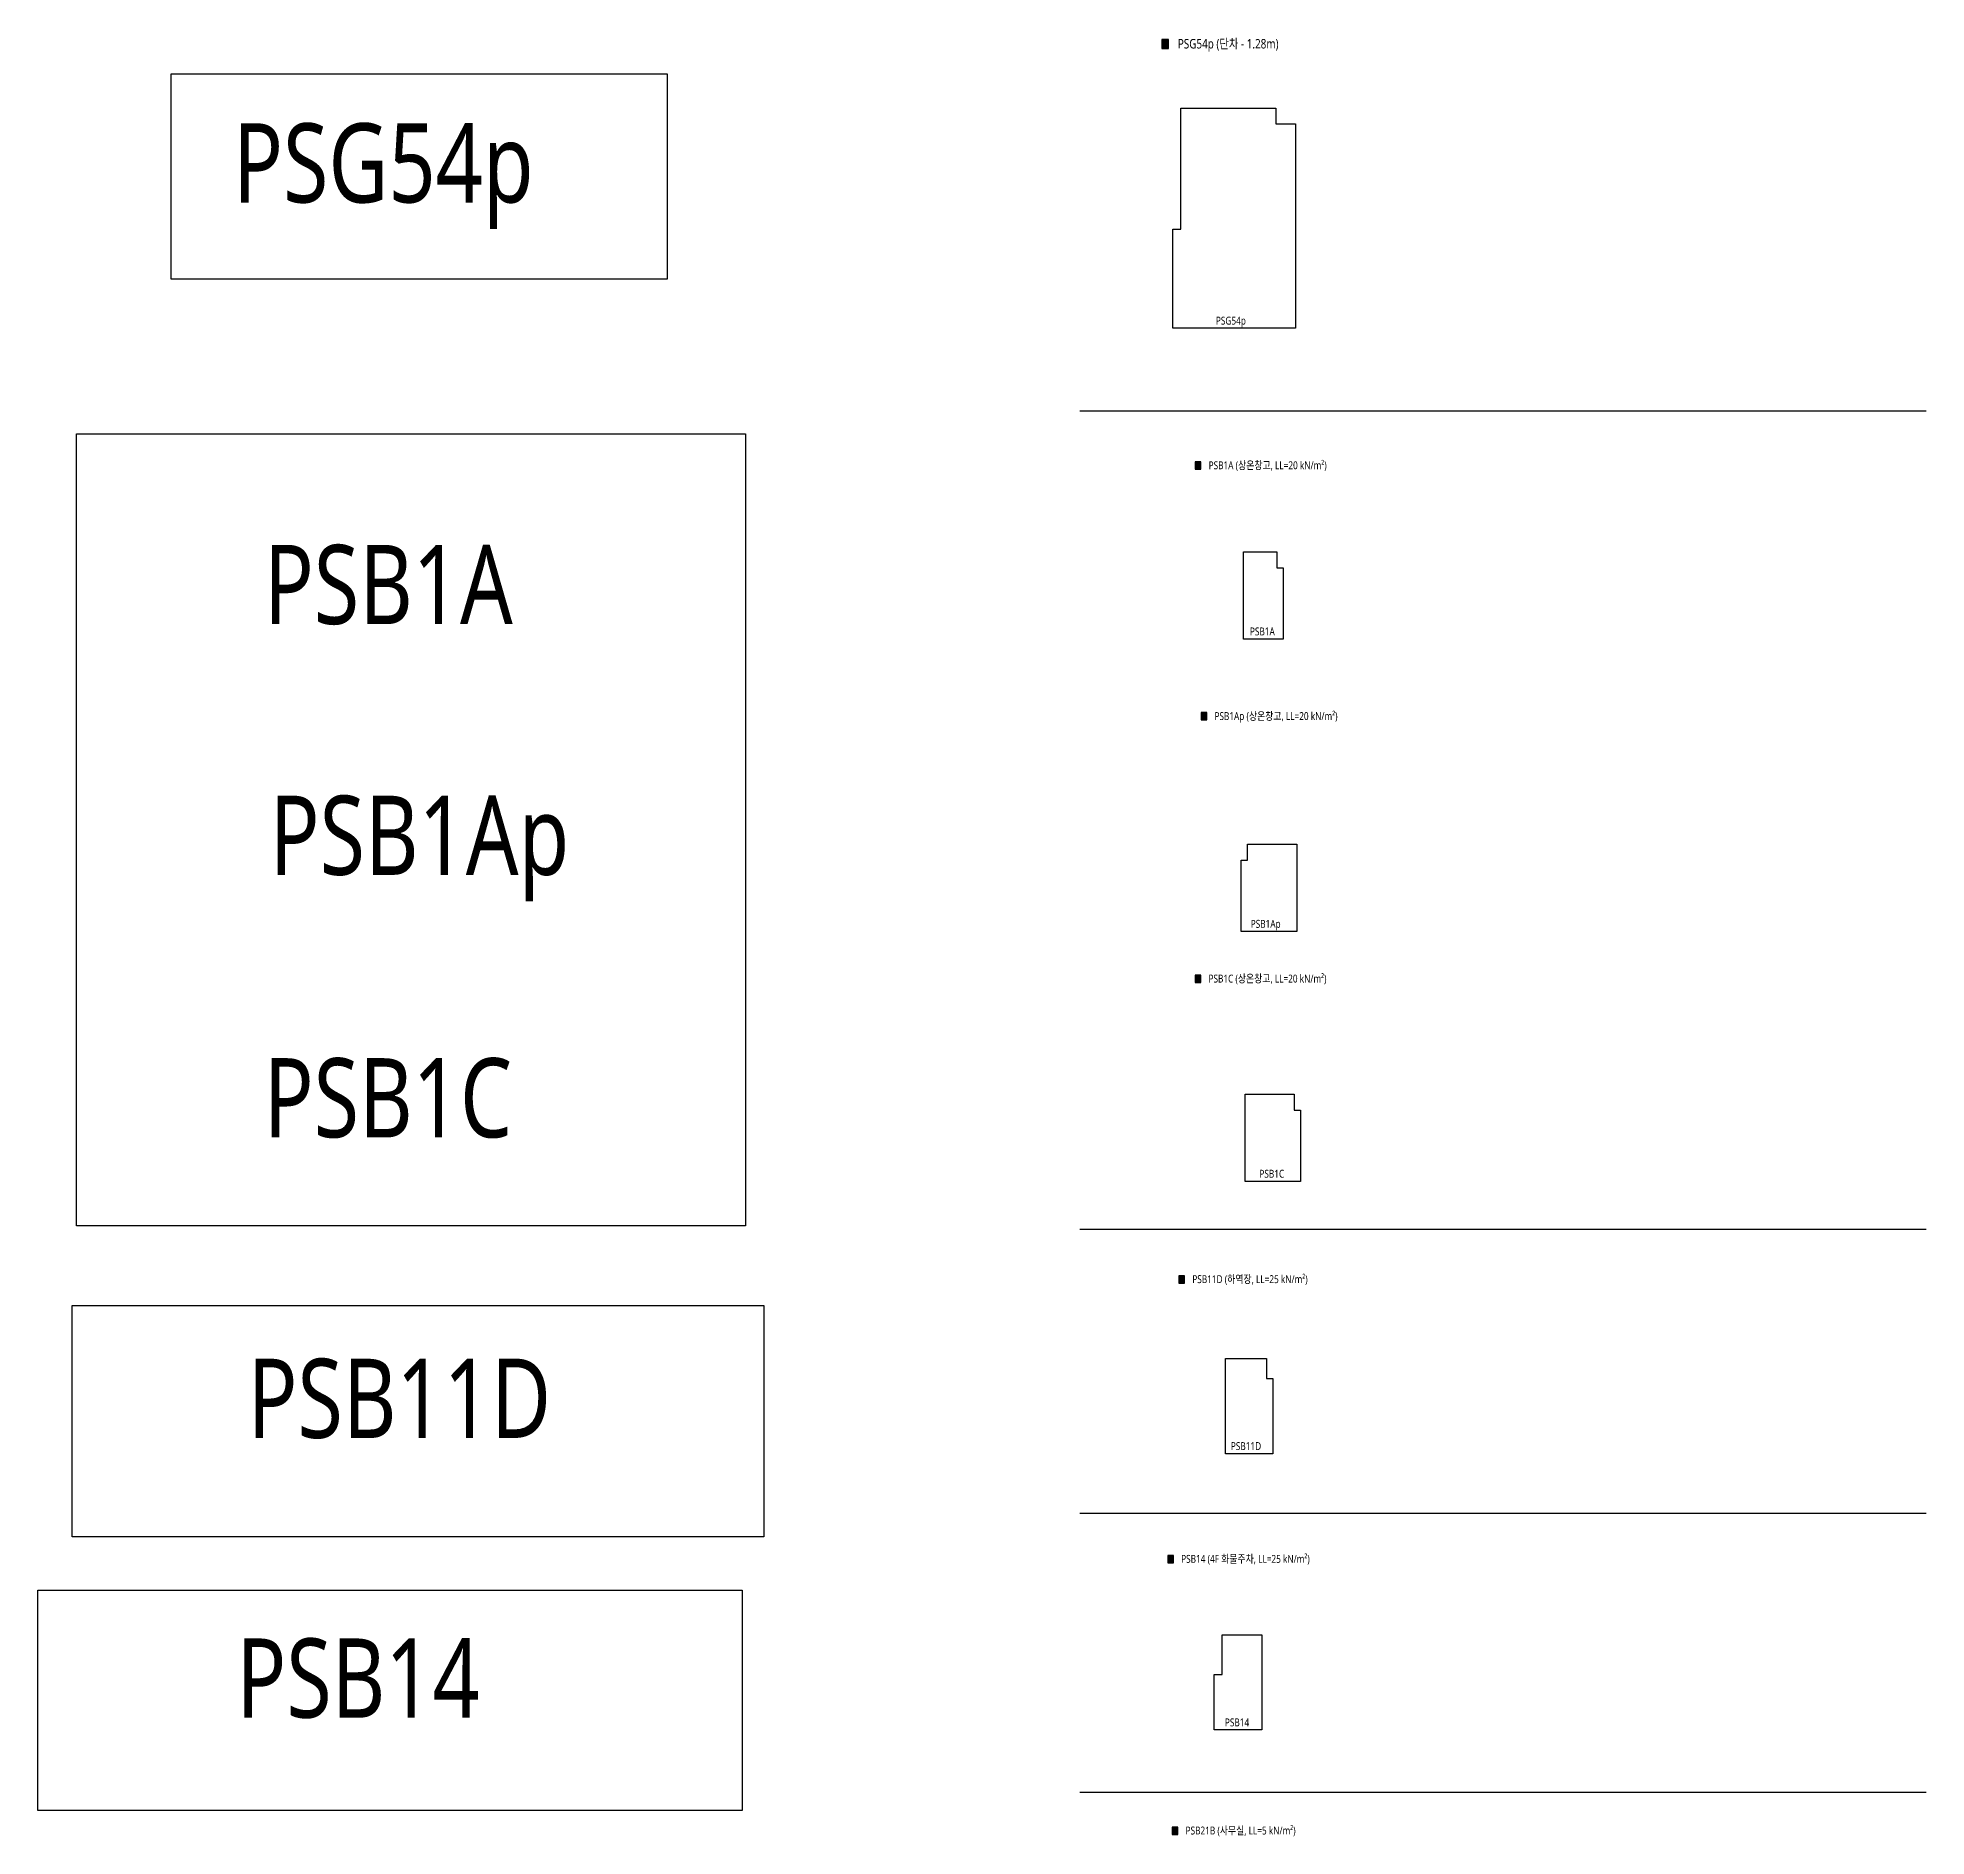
# Model space of a CAD drawing. Header units: millimetres. Extents: x 11948722 to 13111668, y -10771712 to -10232988.
# Drawn here: x 13073507 to 13097350, y -10492455 to -10469752 of the extents above; entities that cross this region are included whole.
import ezdxf
from ezdxf.enums import TextEntityAlignment as Align

# ---------------------------------------------------------------- set-up
doc = ezdxf.new("R2010")
doc.units = ezdxf.units.MM
doc.header["$LTSCALE"] = 150
doc.header["$MEASUREMENT"] = 0
doc.layers.get('0').update_dxf_attribs({"linetype": 'CONTINUOUS'})
doc.layers.get('Defpoints').update_dxf_attribs({"color": 117, "linetype": 'CONTINUOUS'})
doc.layers.add('0-TXT', color=7, linetype='CONTINUOUS')
doc.layers.add('CON-C', color=2, linetype='CONTINUOUS')
doc.styles.get("Standard").update_dxf_attribs({"font": 'NanumGothic.ttf'})

# ---------------------------------------------------------------- blocks, each defined once
blk = doc.blocks.new('PSG54p')
at = {"layer": 'CON-C', "ltscale": 1200, "flags": 128}
blk.add_lwpolyline([(-775, 1250), (-675, 1250), (-675, 2780), (525, 2780), (525, 2580), (775, 2580), (775, 0), (-775, 0)], close=True, dxfattribs=at)
at = {"layer": 'Defpoints', "color": 1, "width": 0.8}
blk.add_text('PSG54p', height=99.8, dxfattribs=at).set_placement((-231, 96), align=Align.MIDDLE_LEFT)
blk = doc.blocks.new('PSB1A')
at = {"layer": 'CON-C', "ltscale": 1200, "flags": 128}
blk.add_lwpolyline([(-250, 0), (-250, 1100), (170, 1100), (170, 900), (250, 900), (250, 0)], close=True, dxfattribs=at)
at = {"layer": 'Defpoints', "width": 0.8}
blk.add_text('PSB1A', height=99.8, dxfattribs=at).set_placement((-170, 96), align=Align.MIDDLE_LEFT)
blk = doc.blocks.new('PSB1Ap')
at = {"layer": 'CON-C', "ltscale": 1200, "flags": 128}
blk.add_lwpolyline([(-350, 0), (-350, 900), (-270, 900), (-270, 1100), (350, 1100), (350, 0)], close=True, dxfattribs=at)
at = {"layer": 'Defpoints', "color": 1, "width": 0.8}
blk.add_text('PSB1Ap', height=99.8, dxfattribs=at).set_placement((-231, 96), align=Align.MIDDLE_LEFT)
blk = doc.blocks.new('PSB1C')
at = {"layer": 'CON-C', "ltscale": 1200, "flags": 128}
blk.add_lwpolyline([(-350, 0), (-350, 1100), (270, 1100), (270, 900), (350, 900), (350, 0)], close=True, dxfattribs=at)
at = {"layer": 'Defpoints', "color": 1, "width": 0.8}
blk.add_text('PSB1C', height=99.8, dxfattribs=at).set_placement((-171, 96), align=Align.MIDDLE_LEFT)
blk = doc.blocks.new('PSB11D')
at = {"layer": 'CON-C', "ltscale": 1200, "flags": 128}
blk.add_lwpolyline([(-300, 0), (-300, 1200), (-300, 1200), (-300, 1200), (220, 1200), (220, 950), (300, 950), (300, 0)], close=True, dxfattribs=at)
at = {"layer": 'Defpoints', "color": 1, "width": 0.8}
blk.add_text('PSB11D', height=99.8, dxfattribs=at).set_placement((-231, 96), align=Align.MIDDLE_LEFT)
blk = doc.blocks.new('PSB14')
at = {"layer": 'CON-C', "ltscale": 1200, "flags": 128}
blk.add_lwpolyline([(-300, 0), (-300, 700), (-200, 700), (-200, 1200), (300, 1200), (300, 0)], close=True, dxfattribs=at)
at = {"layer": 'Defpoints', "color": 1, "width": 0.8}
blk.add_text('PSB14', height=99.8, dxfattribs=at).set_placement((-164, 96), align=Align.MIDDLE_LEFT)

msp = doc.modelspace()

# ---------------------------------------------------------------- hatches: boundary and pattern name
for points in [[(13087784.9, -10469885.8), (13087784.9, -10469774.7), (13087699.4, -10469774.7), (13087699.4, -10469885.8)], [(13088192.9, -10475197.8), (13088192.9, -10475105.2), (13088121.6, -10475105.2), (13088121.6, -10475197.8)], [(13088266.2, -10478363.9), (13088266.2, -10478271.2), (13088194.9, -10478271.2), (13088194.9, -10478363.9)], [(13088191.4, -10481677.7), (13088191.4, -10481585), (13088120.1, -10481585), (13088120.1, -10481677.7)], [(13087986.7, -10485472.2), (13087986.7, -10485379.5), (13087915.4, -10485379.5), (13087915.4, -10485472.2)], [(13087845.9, -10489003.2), (13087845.9, -10488910.5), (13087774.6, -10488910.5), (13087774.6, -10489003.2)], [(13087902.3, -10492432.4), (13087902.3, -10492339.8), (13087831, -10492339.8), (13087831, -10492432.4)]]:
    msp.add_hatch(color=256).paths.add_polyline_path(points)

# ---------------------------------------------------------------- linework, layer by layer
for points in [[(13087784.9, -10469885.8), (13087784.9, -10469774.7), (13087699.4, -10469774.7), (13087699.4, -10469885.8)], [(13088192.9, -10475197.8), (13088192.9, -10475105.2), (13088121.6, -10475105.2), (13088121.6, -10475197.8)], [(13088266.2, -10478363.9), (13088266.2, -10478271.2), (13088194.9, -10478271.2), (13088194.9, -10478363.9)], [(13088191.4, -10481677.7), (13088191.4, -10481585), (13088120.1, -10481585), (13088120.1, -10481677.7)], [(13087986.7, -10485472.2), (13087986.7, -10485379.5), (13087915.4, -10485379.5), (13087915.4, -10485472.2)], [(13087845.9, -10489003.2), (13087845.9, -10488910.5), (13087774.6, -10488910.5), (13087774.6, -10489003.2)], [(13087902.3, -10492432.4), (13087902.3, -10492339.8), (13087831, -10492339.8), (13087831, -10492432.4)]]:
    msp.add_lwpolyline(points, close=True)
at = {"layer": 'CON-C', "ltscale": 1200}
for p, q in [((13086663.4, -10474461.4), (13097349.6, -10474461.4)), ((13086663.4, -10484791.5), (13097349.6, -10484791.5)), ((13086663.4, -10488377.5), (13097349.6, -10488377.5)), ((13086663.4, -10491898.7), (13097349.6, -10491898.7))]:
    msp.add_line(p, q, dxfattribs=at)
for points in [[(13081457.8, -10470212.7), (13075187.4, -10470212.7), (13075187.4, -10472794.6), (13081457.8, -10472794.6)], [(13073995.7, -10474752.3), (13082442.3, -10474752.3), (13082442.3, -10484748.3), (13073995.7, -10484748.3)], [(13082671.8, -10488675.5), (13073942.8, -10488675.5), (13073942.8, -10485753.4), (13082671.8, -10485753.4)], [(13082402, -10492132), (13073506.8, -10492132), (13073506.8, -10489350.8), (13082402, -10489350.8)]]:
    msp.add_lwpolyline(points, close=True, dxfattribs=at)

# ---------------------------------------------------------------- block references
for name, p in [('PSG54p', (13088612, -10473418.5)), ('PSB1A', (13088981.2, -10477341.9)), ('PSB1Ap', (13089052.2, -10481033.3)), ('PSB1C', (13089101.4, -10484187.9)), ('PSB11D', (13088801.7, -10487626.2)), ('PSB14', (13088659.2, -10491114.1))]:
    msp.add_blockref(name, p, dxfattribs=at)

# ---------------------------------------------------------------- texts
at = {"width": 0.8}
for s, height, p in [('PSG54p (단차 - 1.28m)', 119.75, (13087900.8, -10469826.8)), ('PSB1A (상온창고, LL=20 kN/m²)', 99.792, (13088289.5, -10475148.7)), ('PSB1Ap (상온창고, LL=20 kN/m²)', 99.792, (13088362.8, -10478314.7)), ('PSB1C (상온창고, LL=20 kN/m²)', 99.792, (13088288, -10481628.5)), ('PSB11D (하역장, LL=25 kN/m²)', 99.792, (13088083.3, -10485423)), ('PSB14 (4F 화물주차, LL=25 kN/m²)', 99.792, (13087942.5, -10488954)), ('PSB21B (사무실, LL=5 kN/m²)', 99.792, (13087998.9, -10492383.3))]:
    msp.add_text(s, height=height, dxfattribs=at).set_placement(p, align=Align.MIDDLE_LEFT)
at = {"layer": '0-TXT', "width": 0.8}
for s, p in [('PSG54p', (13075973.5, -10471331.2)), ('PSB1A', (13076362.1, -10476653.1)), ('PSB1Ap', (13076435.4, -10479819.1)), ('PSB1C', (13076360.6, -10483132.9)), ('PSB11D', (13076155.9, -10486927.4)), ('PSB14', (13076015.1, -10490458.4))]:
    msp.add_text(s, height=1000, dxfattribs=at).set_placement(p, align=Align.MIDDLE_LEFT)

doc.saveas('drawing.dxf')
